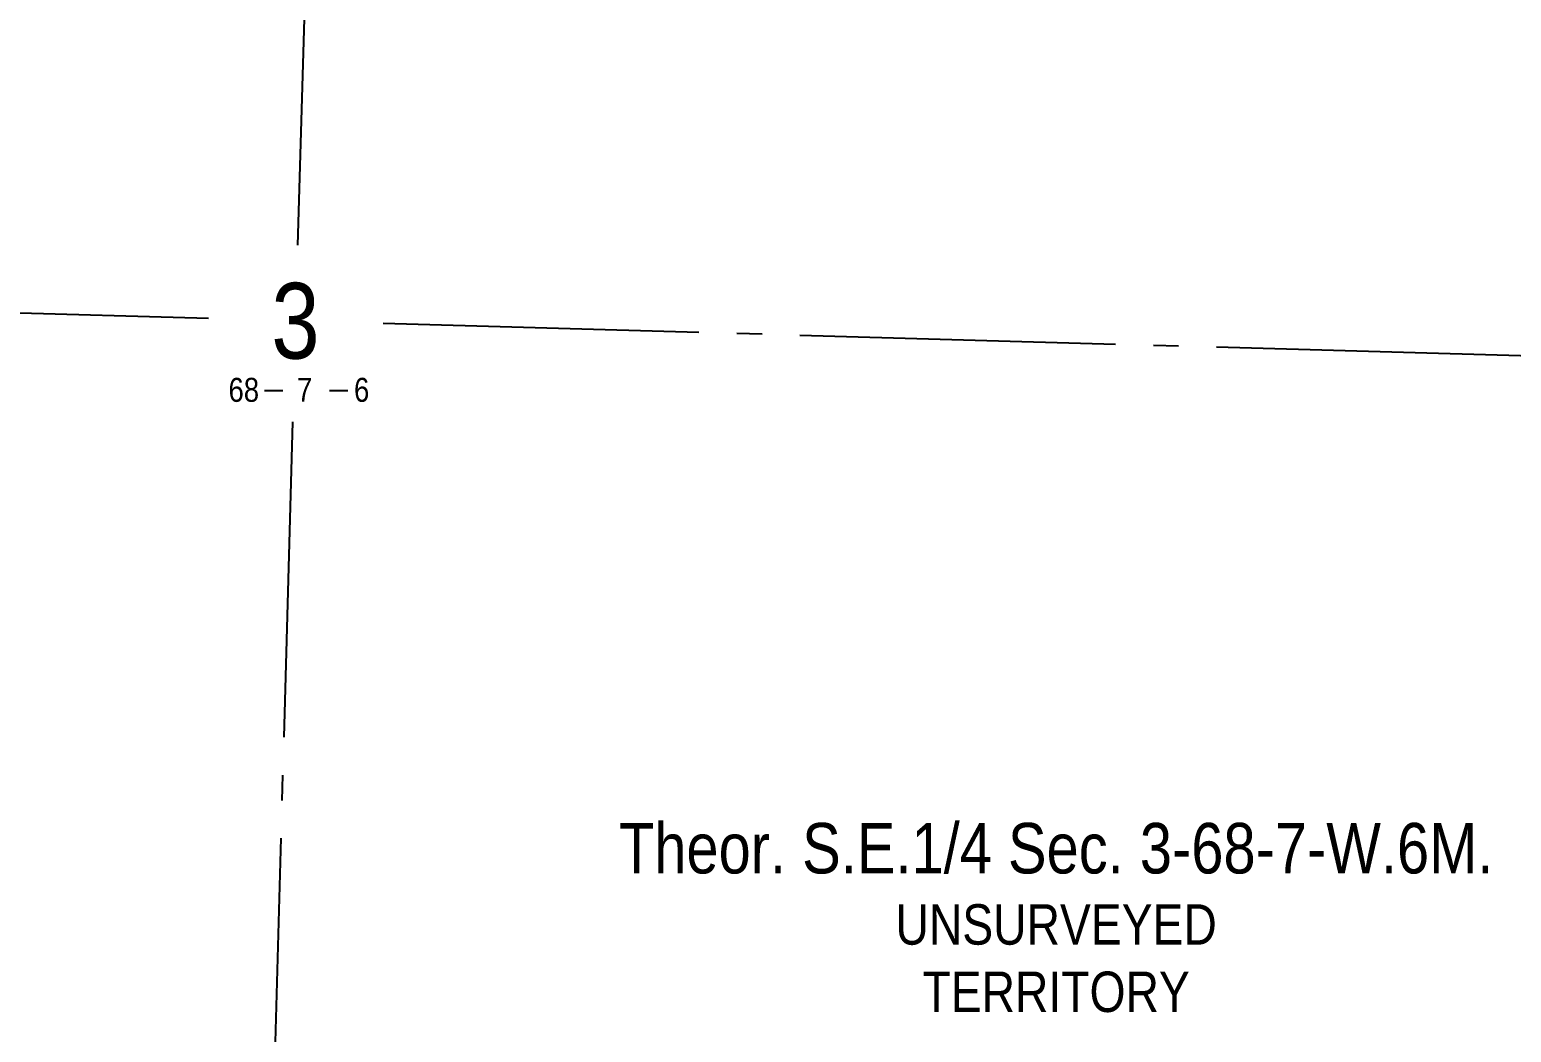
# Model space of a CAD drawing. Extents: x 363066 to 375462, y 6077936 to 6083550.
# Drawn here: x 372840 to 373426, y 6080498 to 6080895 of the extents above; entities that cross this region are included whole.
import ezdxf
from ezdxf.enums import TextEntityAlignment as Align

# ---------------------------------------------------------------- set-up
doc = ezdxf.new("R2010")
doc.units = 0
doc.header["$LTSCALE"] = 5
doc.linetypes.add('foc-QUARTERLINE', pattern=[33, 25, -3, 2, -3])
for name, color, linetype in [('10', 1, 'Continuous'), ('9', 3, 'Continuous'), ('C-SYMBOL', 7, 'Continuous'), ('L-QSEC', 8, 'foc-QUARTERLINE'), ('L-SECLBL', 7, 'Continuous'), ('L-UNS-T', 3, 'Continuous')]:
    doc.layers.add(name, color=color, linetype=linetype)
doc.styles.add('175L', font='ARIALN.TTF', dxfattribs={"height": 20})
doc.styles.add('80L', font='ARIALN.TTF', dxfattribs={"height": 10})
doc.styles.add('SIMPLEX', font='ARIALN.TTF')

# ---------------------------------------------------------------- blocks, each defined once
blk = doc.blocks.new('L-SECLBL')
at = {"layer": '9', "color": 7}
for p, q in [((-5.08, -27.83), (-12.29, -27.83)), ((20.7, -27.83), (13.5, -27.83))]:
    blk.add_line(p, q, dxfattribs=at)
at = {"layer": '10', "color": 2, "style": 'SIMPLEX'}
blk.add_attdef('SEC', text='', height=30, dxfattribs=at).set_placement((0, 0), align=Align.MIDDLE)
at = {"layer": '10', "color": 5, "style": '80L'}
blk.add_attdef('TWP', text='', height=9.5, dxfattribs=at).set_placement((-14.43, -27.37), align=Align.MIDDLE_RIGHT)
blk.add_attdef('RGE', text='', height=9.5, dxfattribs=at).set_placement((3.62, -27.37), align=Align.MIDDLE_CENTER)
blk.add_attdef('MER', text='', height=9.5, dxfattribs=at).set_placement((23.17, -27.37), align=Align.MIDDLE_LEFT)

msp = doc.modelspace()

# ---------------------------------------------------------------- linework, layer by layer
at = {"layer": 'L-QSEC'}
for p, q in [((372967.82, 6081583.62), (372945.94, 6080809.52)), ((372148.99, 6080802.17), (372910.62, 6080780.52)), ((372979.85, 6080778.55), (373751.23, 6080756.63)), ((372943.96, 6080739.57), (372922.64, 6079985.51))]:
    msp.add_line(p, q, dxfattribs=at)

# ---------------------------------------------------------------- block references
at = {"layer": 'L-SECLBL', "xscale": 0.999685, "yscale": 0.999685, "zscale": 0.999685}
msp.add_blockref('L-SECLBL', (372945.09, 6080779.54), dxfattribs=at).add_auto_attribs({'SEC': '3', 'TWP': '68', 'RGE': '7', 'MER': '6'})

# ---------------------------------------------------------------- texts
at = {"layer": 'C-SYMBOL', "color": 3, "style": '175L'}
msp.add_text('Theor. S.E.1/4 Sec. 3-68-7-W.6M.', height=19.9937, dxfattribs=at).set_placement((373246.23, 6080554.71), align=Align.BOTTOM_CENTER)
at = {"layer": 'L-UNS-T', "color": 3, "insert": (373246.23, 6080527.07), "char_height": 15.995, "attachment_point": 5, "style": '80L'}
msp.add_mtext_dynamic_manual_height_columns('UNSURVEYED TERRITORY', width=126.4138, gutter_width=47.5, heights=[0], dxfattribs=at)

doc.saveas('drawing.dxf')
